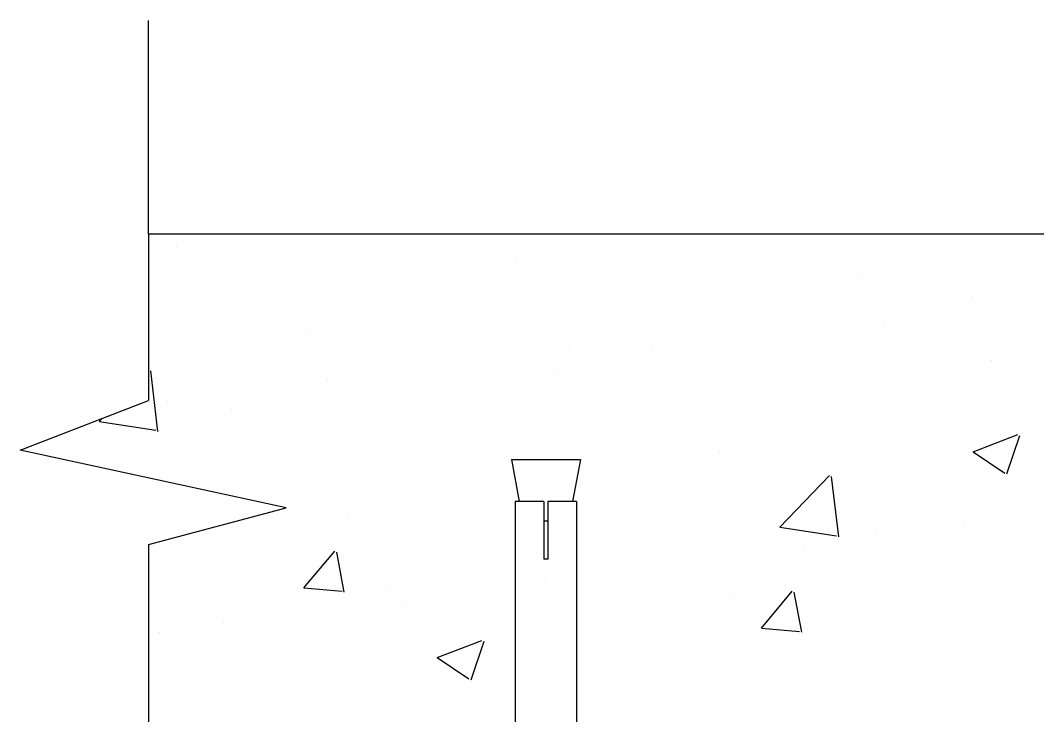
# Model space of a CAD drawing. Extents: x 69728788 to 150676229, y 20327566 to 43663798.
# Drawn here: x 75455528 to 75456738, y 20756229 to 20757056 of the extents above; entities that cross this region are included whole.
import ezdxf

# ---------------------------------------------------------------- set-up
doc = ezdxf.new("R2010")
doc.units = 0
doc.header["$LTSCALE"] = 1000
doc.header["$MEASUREMENT"] = 0
doc.layers.get('0').update_dxf_attribs({"linetype": 'CONTINUOUS'})
doc.layers.add('02___PRT_ALL_AXES', color=7, linetype='CONTINUOUS')
doc.layers.add('图框', color=253, linetype='CONTINUOUS')

msp = doc.modelspace()

# ---------------------------------------------------------------- linework, layer by layer
at = {"color": 0, "linetype": 'Continuous'}
for p, q in [((75456116.6, 20756483.5), (75456116.6, 20756415.2)), ((75456150.7, 20756483.5), (75456116.6, 20756483.5)), ((75456150.7, 20756483.5), (75456150.7, 20756415.2)), ((75456155.3, 20756483.5), (75456155.3, 20756415.2)), ((75456189.3, 20756483.5), (75456155.3, 20756483.5)), ((75456189.3, 20756483.5), (75456189.3, 20756415.2)), ((75456116.6, 20756415.2), (75456116.6, 20756210.3)), ((75456116.6, 20756415.2), (75456116.6, 20756415.2)), ((75456155.3, 20756415.2), (75456150.7, 20756415.2)), ((75456189.4, 20756415.2), (75456189.3, 20756415.2)), ((75456189.4, 20756415.2), (75456189.4, 20756210.3))]:
    msp.add_line(p, q, dxfattribs=at)
at = {"color": 0}
for points in [[(75455680.4, 20756801.9), (75455680.4, 20757055.7)], [(75455680.4, 20756801.9), (75455680.4, 20756603.7)], [(75455528, 20756544.8), (75455680.4, 20756603.7)], [(75455844.2, 20756476.2), (75455528, 20756544.8)], [(75455680.4, 20756432.4), (75455844.2, 20756476.2)], [(75455680.4, 20756432.4), (75455680.4, 20756210.3)]]:
    msp.add_lwpolyline(points, dxfattribs=at)
at = {"layer": '02___PRT_ALL_AXES', "color": 0, "linetype": 'Continuous'}
for p, q in [((75455680.4, 20756801.9), (75460686.7, 20756801.9)), ((75456112, 20756533.6), (75456121.4, 20756483.5)), ((75456112, 20756533.6), (75456194, 20756533.6)), ((75456194, 20756533.6), (75456184.6, 20756483.5)), ((75456150.7, 20756460.7), (75456155.3, 20756460.7))]:
    msp.add_line(p, q, dxfattribs=at)
at = {"layer": '图框', "color": 0}
for p, q in [((75455713.2, 20756787.1), (75455713.2, 20756787.1)), ((75456118.1, 20756770), (75456118.1, 20756770)), ((75456523, 20756752.9), (75456523, 20756752.9)), ((75456659.6, 20756727.9), (75456659.6, 20756727.9)), ((75456555.9, 20756698.2), (75456555.9, 20756698.2)), ((75455873.1, 20756685.2), (75455873.1, 20756685.2)), ((75456278, 20756668.1), (75456278, 20756668.1)), ((75456180.6, 20756664.9), (75456180.6, 20756664.9)), ((75456682.9, 20756651), (75456682.9, 20756651)), ((75455680.4, 20756639.9), (75455680.8, 20756640.3)), ((75455691.7, 20756567), (75455683.3, 20756639.1)), ((75456161.9, 20756641.3), (75456161.9, 20756641.3)), ((75455893.3, 20756627), (75455893.3, 20756627)), ((75455703.4, 20756602), (75455703.4, 20756602)), ((75455621.7, 20756578.7), (75455625.2, 20756582.4)), ((75455778.7, 20756592.8), (75455778.7, 20756592.8)), ((75455621.7, 20756578.7), (75455689.1, 20756568.3)), ((75456661.1, 20756542.8), (75456714.2, 20756563.2)), ((75456701.3, 20756516.4), (75456716.7, 20756562.2)), ((75456359, 20756543), (75456359, 20756543)), ((75456661.1, 20756542.8), (75456698.8, 20756517.3)), ((75456431.2, 20756453.2), (75456490.3, 20756514.7)), ((75456501.2, 20756441.5), (75456492.8, 20756513.5)), ((75455916.7, 20756467.1), (75455916.7, 20756467.1)), ((75456431.2, 20756453.2), (75456498.7, 20756442.7)), ((75456650, 20756453.8), (75456650, 20756453.8)), ((75456546.6, 20756445.7), (75456546.6, 20756445.7)), ((75456460.1, 20756428.8), (75456460.1, 20756428.8)), ((75455865.3, 20756380.9), (75455901.9, 20756424.5)), ((75455913.1, 20756375.9), (75455904.3, 20756423.5)), ((75456152.7, 20756388.8), (75456152.7, 20756388.8)), ((75455865.3, 20756380.9), (75455910.6, 20756376.9)), ((75455967.2, 20756384.4), (75455967.2, 20756384.4)), ((75456409.4, 20756333.3), (75456445.9, 20756376.9)), ((75455981, 20756365.7), (75455981, 20756365.7)), ((75456372.1, 20756367.3), (75456372.1, 20756367.3)), ((75456457.2, 20756328.3), (75456448.4, 20756375.9)), ((75455769.5, 20756340.3), (75455769.5, 20756340.3)), ((75455693.7, 20756327.9), (75455693.7, 20756327.9)), ((75456409.4, 20756333.3), (75456454.7, 20756329.3)), ((75456023.8, 20756298.1), (75456076.9, 20756318.5)), ((75456064, 20756271.7), (75456079.4, 20756317.6)), ((75456023.8, 20756298.1), (75456061.5, 20756272.7))]:
    msp.add_line(p, q, dxfattribs=at)

doc.saveas('drawing.dxf')
